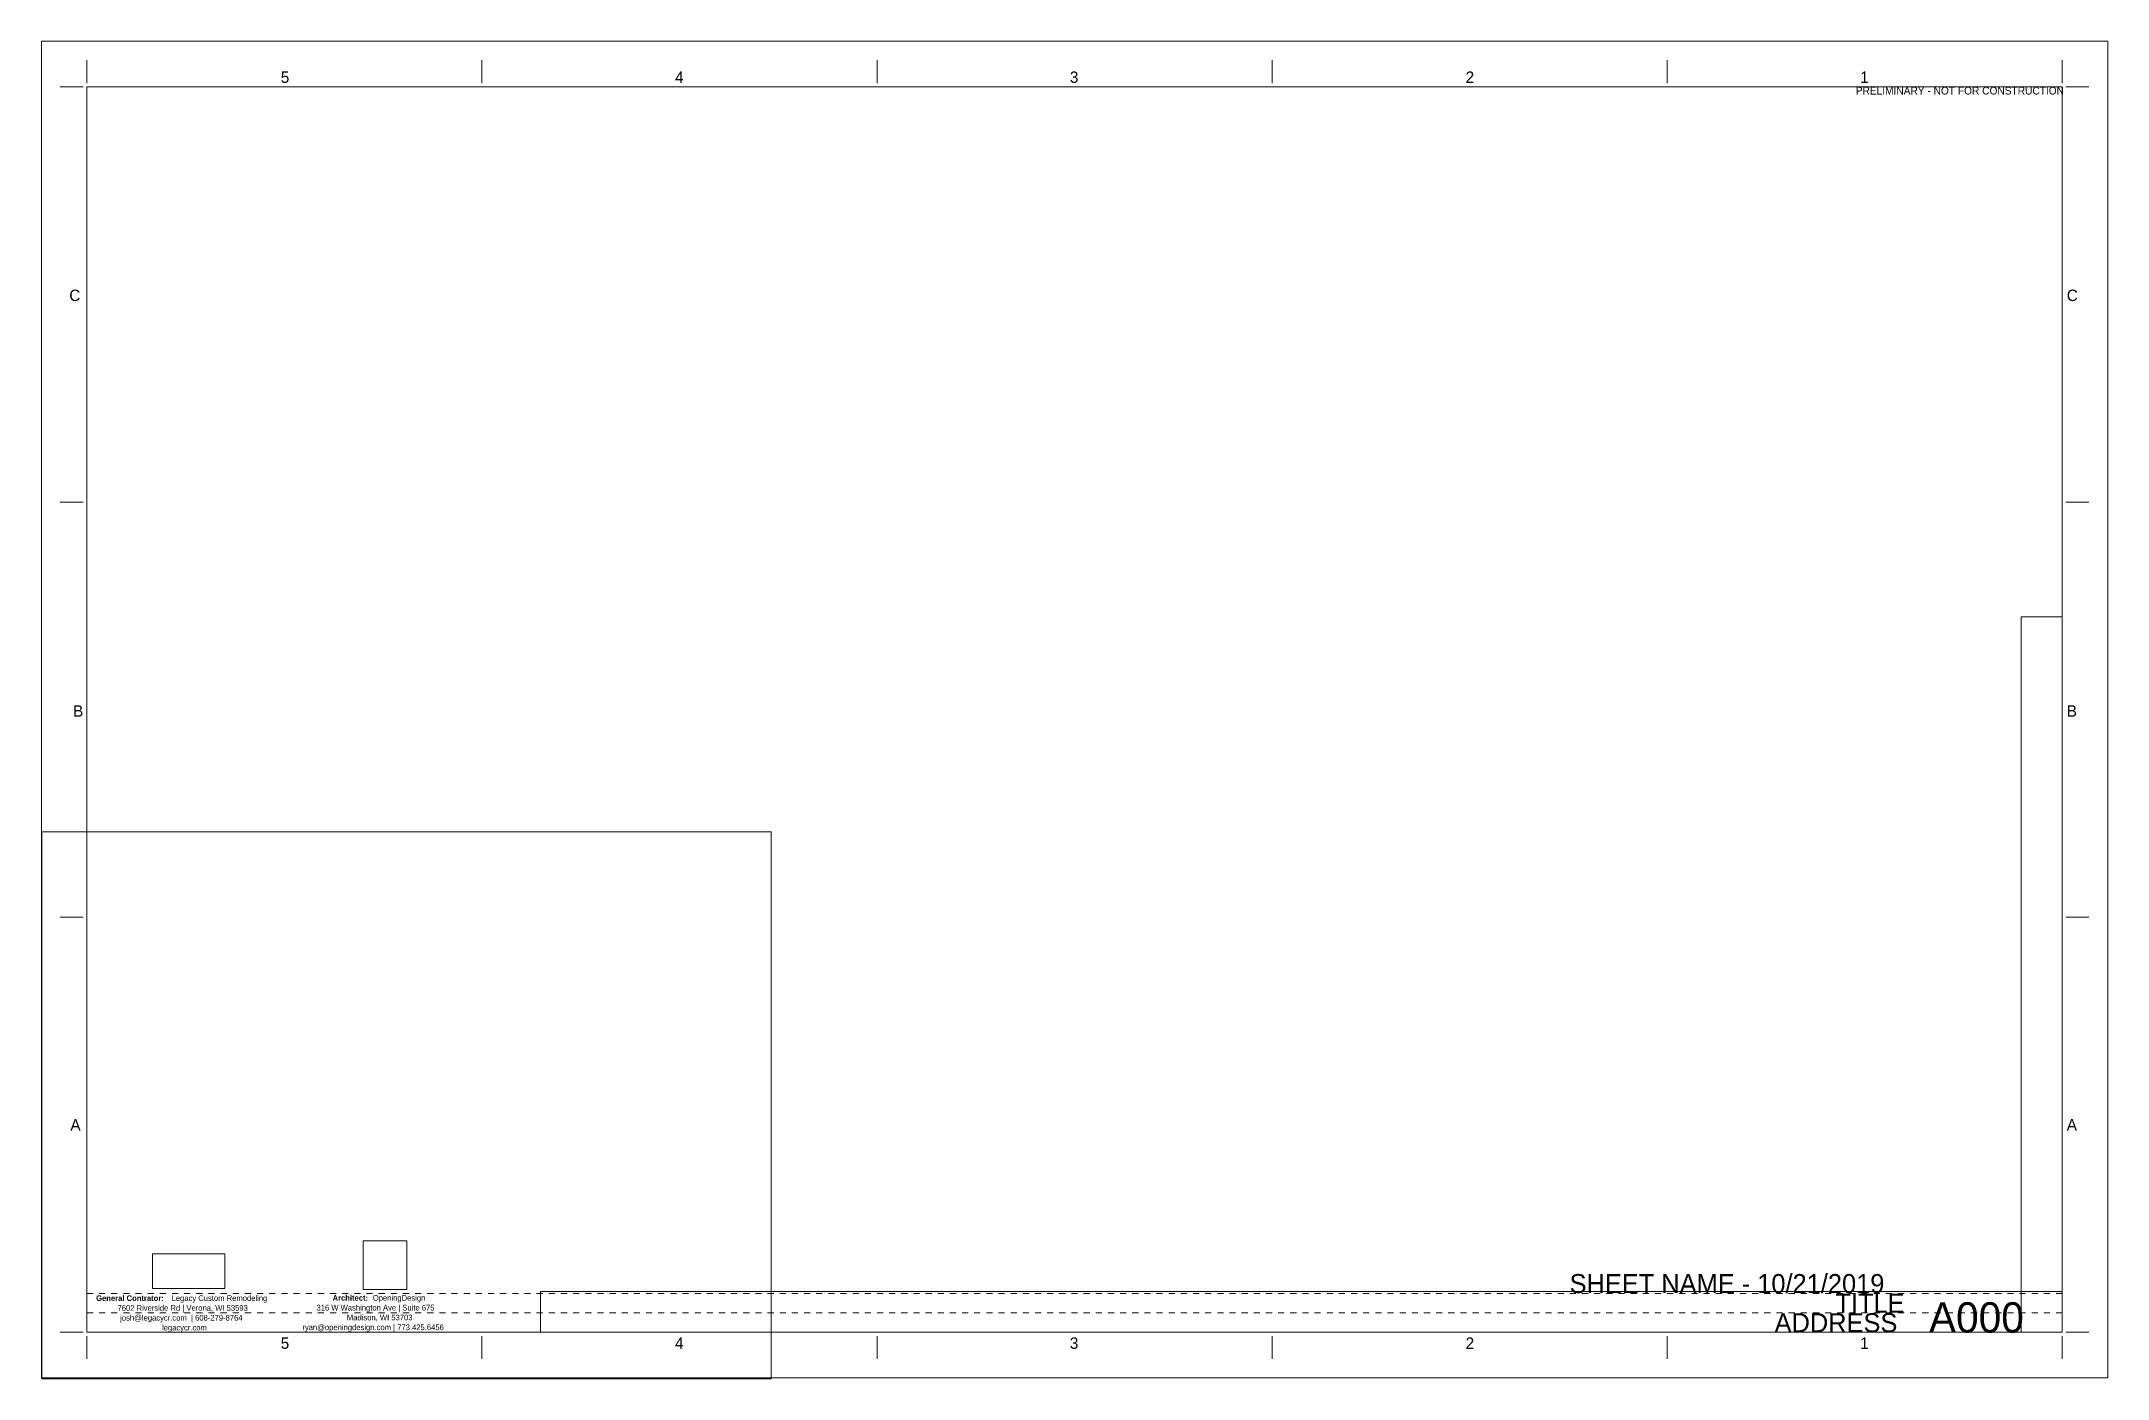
# Paper-space layout 'Layout1' of a CAD drawing. Header units: inches. Extents: x 0 to 34, y 0 to 22.
import ezdxf

# ---------------------------------------------------------------- set-up
doc = ezdxf.new("R2010")
doc.units = ezdxf.units.IN
doc.header["$MEASUREMENT"] = 0
doc.linetypes.add('Dot 1_32_', pattern=[0.03125, 0, -0.03125])
doc.layers.add('G-ANNO-TTLB', color=6, linetype='Continuous', lineweight=9)
doc.layers.add('G-ANNO-TTLB-MEDM', color=33, linetype='Continuous', lineweight=20)
doc.styles.add('Century Gothic', font='', dxfattribs={"height": 0.1875})
doc.styles.add('Century Gothic_1', font='', dxfattribs={"height": 0.125})
doc.styles.add('Century Gothic_2', font='', dxfattribs={"height": 0.09375})
doc.styles.add('Century Gothic_3', font='', dxfattribs={"height": 0.5})
doc.styles.add('Century Gothic_4', font='', dxfattribs={"height": 0.3125})
doc.styles.add('Century Gothic_B', font='GOTHICB.TTF', dxfattribs={"height": 0.09375})
doc.styles.get('Century Gothic').set_extended_font_data('Century Gothic')
doc.styles.get('Century Gothic_1').set_extended_font_data('Century Gothic')
doc.styles.get('Century Gothic_2').set_extended_font_data('Century Gothic')
doc.styles.get('Century Gothic_3').set_extended_font_data('Century Gothic')
doc.styles.get('Century Gothic_4').set_extended_font_data('Century Gothic')
picture_1 = doc.add_image_def('image1.jpg', size_in_pixel=(547, 610))
picture_2 = doc.add_image_def('image2.jpg', size_in_pixel=(204, 98))
picture_3 = doc.add_image_def('image3.jpg', size_in_pixel=(95, 1663))
picture_4 = doc.add_image_def('image4.jpg', size_in_pixel=(3536, 95))

# ---------------------------------------------------------------- blocks, each defined once
blk = doc.blocks.new('OD Title Block - 22x34 - Presentation - one-539370-SHEET NAME')
at = {"layer": 'G-ANNO-TTLB'}
for p, q in [((-0.01, 0.014), (-0.01, 22.014)), ((-0.01, 22.014), (33.99, 22.014)), ((-0.01, 22.014), (33.99, 22.014)), ((33.99, 0.014), (33.99, 22.014)), ((-0.01, 0.014), (33.99, 0.014))]:
    blk.add_line(p, q, dxfattribs=at)
at = {"layer": 'G-ANNO-TTLB', "linetype": 'Dot 1_32_', "lineweight": 13}
for p, q in [((0.74, 1.404), (33.24, 1.404)), ((0.74, 1.084), (33.24, 1.084))]:
    blk.add_line(p, q, dxfattribs=at)
at = {"layer": 'G-ANNO-TTLB-MEDM'}
for p, q in [((0.74, 21.326), (0.74, 21.701)), ((7.24, 21.326), (7.24, 21.701)), ((13.74, 21.326), (13.74, 21.701)), ((20.24, 21.326), (20.24, 21.701)), ((26.74, 21.326), (26.74, 21.701)), ((33.24, 21.326), (33.24, 21.701)), ((0.677, 21.264), (0.302, 21.264)), ((0.74, 21.264), (0.74, 0.764)), ((0.74, 21.264), (33.24, 21.264)), ((33.24, 21.264), (33.24, 0.764)), ((33.302, 21.264), (33.677, 21.264)), ((0.677, 14.43), (0.302, 14.43)), ((33.302, 14.43), (33.677, 14.43)), ((0.677, 7.597), (0.302, 7.597)), ((33.302, 7.597), (33.677, 7.597)), ((0.677, 0.764), (0.302, 0.764)), ((0.74, 0.764), (33.24, 0.764)), ((0.74, 0.701), (0.74, 0.326)), ((7.24, 0.701), (7.24, 0.326)), ((13.74, 0.701), (13.74, 0.326)), ((20.24, 0.701), (20.24, 0.326)), ((26.74, 0.701), (26.74, 0.326)), ((33.24, 0.701), (33.24, 0.326)), ((33.302, 0.764), (33.677, 0.764))]:
    blk.add_line(p, q, dxfattribs=at)
at = {"layer": 'G-ANNO-TTLB', "attachment_point": 1}
for s, insert, char_height, width, style in [('5', (3.93, 21.517), 0.188, 0.17675, 'Century Gothic'), ('4', (10.418, 21.517), 0.188, 0.17675, 'Century Gothic'), ('3', (16.914, 21.517), 0.188, 0.17675, 'Century Gothic'), ('2', (23.426, 21.517), 0.188, 0.17675, 'Century Gothic'), ('1', (29.918, 21.517), 0.188, 0.17675, 'Century Gothic'), ('PRELIMINARY - NOT FOR CONSTRUCTION', (29.844, 21.263), 0.125, 4.12522, 'Century Gothic_1'), ('C', (0.45, 17.926), 0.188, 0.25881, 'Century Gothic'), ('C', (33.317, 17.926), 0.188, 0.25881, 'Century Gothic'), ('B', (0.512, 11.084), 0.188, 0.18306, 'Century Gothic'), ('B', (33.317, 11.084), 0.188, 0.18306, 'Century Gothic'), ('A', (0.468, 4.273), 0.188, 0.23672, 'Century Gothic'), ('A', (33.317, 4.273), 0.188, 0.23672, 'Century Gothic'), ('General Contrator: ', (0.891, 1.373), 0.09375, 1.50553, 'Century Gothic_B'), ('Legacy Custom Remodeling', (2.133, 1.373), 0.09375, 2.22516, 'Century Gothic_2'), ('Architect: ', (4.782, 1.377), 0.09375, 0.80169, 'Century Gothic_B'), ('OpeningDesign', (5.444, 1.377), 0.09375, 1.212, 'Century Gothic_2'), ('7602 Riverside Rd | Verona, WI 53593', (1.243, 1.211), 0.09375, 2.8785, 'Century Gothic_2'), ('josh@legacycr.com  | 608-279-8764', (1.287, 1.05), 0.09375, 2.77119, 'Century Gothic_2'), ('316 W Washington Ave | Suite 675', (4.517, 1.216), 0.09375, 2.65756, 'Century Gothic_2'), ('Madison, WI 53703', (5.017, 1.054), 0.09375, 1.44556, 'Century Gothic_2'), ('legacycr.com', (1.975, 0.888), 0.09375, 1.10469, 'Century Gothic_2'), ('ryan@openingdesign.com | 773.425.6456', (4.285, 0.893), 0.09375, 3.21937, 'Century Gothic_2'), ('3', (16.913, 0.679), 0.188, 0.17675, 'Century Gothic'), ('2', (23.426, 0.679), 0.188, 0.17675, 'Century Gothic'), ('5', (3.929, 0.679), 0.188, 0.17675, 'Century Gothic'), ('4', (10.417, 0.679), 0.188, 0.17675, 'Century Gothic'), ('1', (29.917, 0.679), 0.188, 0.17675, 'Century Gothic')]:
    blk.add_mtext(s, dxfattribs=dict(at, insert=insert, char_height=char_height, width=width, style=style))
at = {"layer": 'G-ANNO-TTLB'}
image = blk.add_image(picture_3, insert=(32.567, 0.764), size_in_units=(0.673, 11.775), dxfattribs=at)
image.dxf.flags = 7
image = blk.add_image(picture_2, insert=(1.82, 1.485), size_in_units=(1.191, 0.572), dxfattribs=at)
image.dxf.flags = 7
image = blk.add_image(picture_1, insert=(5.283, 1.469), size_in_units=(0.719, 0.802), rotation=0, dxfattribs=at)
image.dxf.flags = 7
image = blk.add_image(picture_4, insert=(8.203, 0.764), size_in_units=(25.037, 0.673), dxfattribs=at)
image.dxf.flags = 7

psp = doc.layouts.get("Layout1")

# ---------------------------------------------------------------- block references
at = {"layer": 'G-ANNO-TTLB'}
psp.add_blockref('OD Title Block - 22x34 - Presentation - one-539370-SHEET NAME', (0, 0), dxfattribs=at)

# ---------------------------------------------------------------- texts
at = {"layer": 'G-ANNO-TTLB', "attachment_point": 1}
for s, insert, char_height, width, style in [('SHEET NAME - 10/21/2019', (25.136, 1.722), 0.3125, 6.40087, 'Century Gothic_4'), ('TITLE', (29.509, 1.4), 0.3125, 1.10153, 'Century Gothic_4'), ('ADDRESS', (28.509, 1.077), 0.3125, 2.31353, 'Century Gothic_4'), ('A000', (31.049, 1.258), 0.5, 2.02631, 'Century Gothic_3')]:
    psp.add_mtext(s, dxfattribs=dict(at, insert=insert, char_height=char_height, width=width, style=style))

# ---------------------------------------------------------------- viewports
at = {"layer": '0'}
psp.add_viewport(center=(6, 4.5), size=(12, 9), view_center_point=(6, 4.5), view_height=12, dxfattribs=at)

doc.saveas('drawing.dxf')
